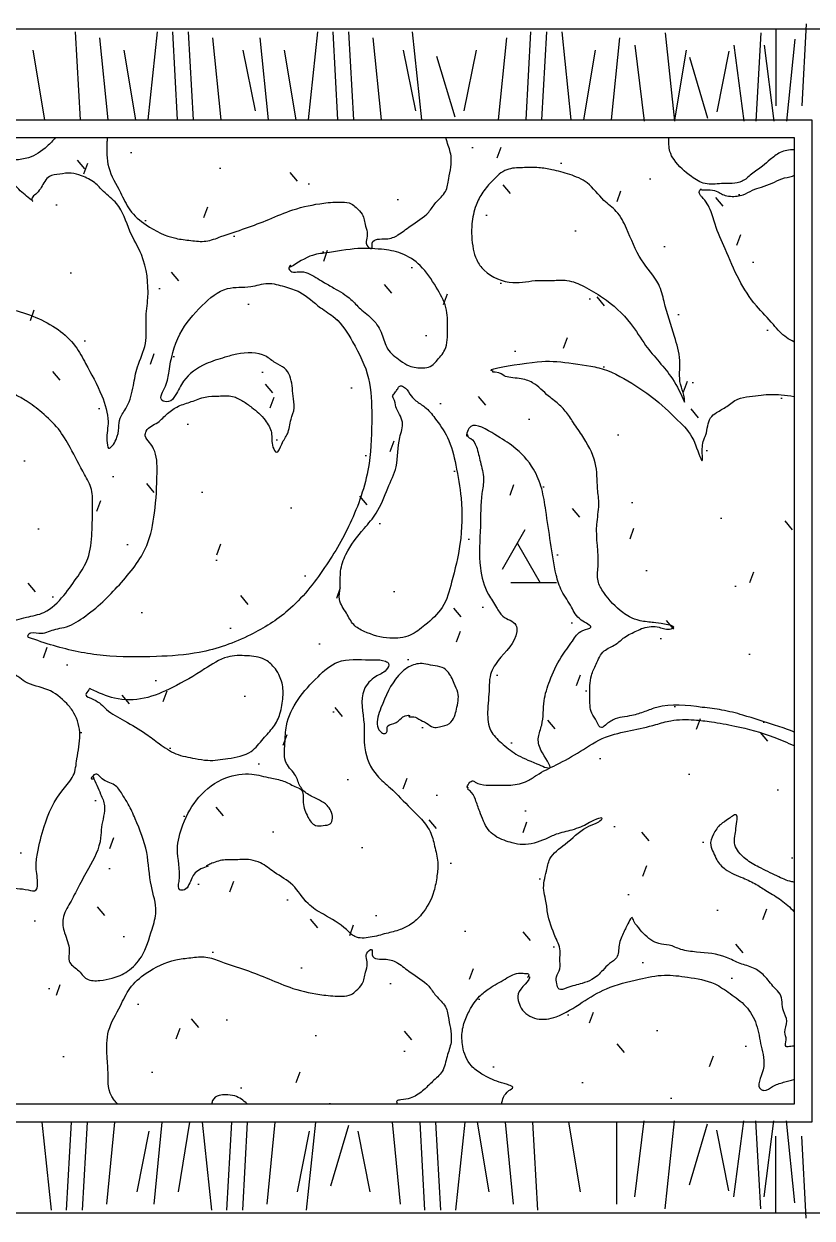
# Model space of a CAD drawing. Header units: millimetres. Extents: x 14385 to 129787, y 107826 to 186798.
# Drawn here: x 44088 to 45817, y 117953 to 120575 of the extents above; entities that cross this region are included whole.
import ezdxf

# ---------------------------------------------------------------- set-up
doc = ezdxf.new("R2010")
doc.units = ezdxf.units.MM
doc.header["$LTSCALE"] = 1000
doc.layers.add('FF-DB', color=144, linetype='Continuous')

# ---------------------------------------------------------------- blocks, each defined once
blk = doc.blocks.new('SFADAFSDAFSD')
at = {"color": 252, "linetype": 'Continuous'}
for points, knots in [([(1236317.5, 527564.7), (1236312, 527558), (1236294.1, 527539.2), (1236256.5, 527514.3), (1236194.7, 527515.3), (1236133.4, 527525.9), (1236098, 527551.2), (1236085.2, 527564.7)], [982.702039, 982.702039, 982.702039, 982.702039, 999.345878, 1031.409907, 1071.189413, 1118.25895, 1154.81984, 1154.81984, 1154.81984, 1154.81984]), ([(1236431.4, 527564.7), (1236431.1, 527561.7), (1236429.5, 527539.5), (1236429.4, 527496.6), (1236458.7, 527450.1), (1236479.1, 527402.8), (1236521.5, 527366.6), (1236568.7, 527343.9), (1236614.4, 527338.9), (1236648.5, 527334.8), (1236687.8, 527350.6), (1236734.2, 527364.9), (1236786.8, 527385.1), (1236841.9, 527409.6), (1236897, 527420.6), (1236939.3, 527424.2), (1236965.4, 527422.2), (1236978.7, 527409.6), (1236994.5, 527395.9), (1236996.4, 527373), (1237003.9, 527353.3), (1236998.9, 527339.1), (1236999.4, 527327.2), (1237014.5, 527315.4), (1237008.9, 527345.3), (1237044.7, 527339.3), (1237071.3, 527350.6), (1237100, 527375.3), (1237133.5, 527393), (1237152.3, 527424.6), (1237176.4, 527443.8), (1237181.1, 527482.1), (1237190.6, 527519.3), (1237178.8, 527548), (1237175.4, 527561.6), (1237174.6, 527564.7)], [86.372934, 86.372934, 86.372934, 86.372934, 92.16194, 129.789979, 170.329797, 199.3962, 231.751351, 279.269792, 301.564732, 323.634383, 346.635385, 384.604493, 421.313424, 459.079115, 505.060483, 532.06544, 545.36224, 554.673144, 567.965214, 585.793639, 598.280423, 609.016876, 613.982114, 622.865865, 630.641643, 652.081208, 670.161369, 692.376325, 726.185087, 743.658419, 765.090676, 784.493924, 818.119885, 839.312422, 845.485087, 845.485087, 845.485087, 845.485087]), ([(1237938.1, 527537.9), (1237927.6, 527538.5), (1237907.9, 527534.4), (1237886.9, 527517.6), (1237867.3, 527499.9), (1237845.5, 527486.2), (1237820.2, 527461.3), (1237781.9, 527465.8), (1237743.1, 527459.2), (1237707, 527482.6), (1237679.9, 527505.9), (1237662.7, 527537.1), (1237663.5, 527554.5), (1237663.4, 527564.7)], [62.29389, 62.29389, 62.29389, 62.29389, 82.931743, 100.774295, 115.375412, 135.611878, 152.760712, 182.973854, 206.988258, 229.234485, 265.008417, 278.425374, 298.712047, 298.712047, 298.712047, 298.712047]), ([(1237938.1, 527116.1), (1237926.6, 527121.8), (1237909.9, 527133.4), (1237886.1, 527163.6), (1237850.7, 527197.1), (1237815, 527253.7), (1237789.1, 527315.7), (1237765.7, 527367.8), (1237756.2, 527405.5), (1237744.6, 527425.3), (1237736.2, 527434.1), (1237730.4, 527440), (1237730.1, 527447.4), (1237731.3, 527449.9), (1237735.3, 527452.3), (1237734.7, 527452.1), (1237727.1, 527449.1), (1237768.9, 527452.9), (1237778.6, 527438.5), (1237803.5, 527434.8), (1237825.6, 527436.9), (1237846.3, 527449.9), (1237868, 527456.6), (1237889.9, 527463.6), (1237910.9, 527476.4), (1237928.3, 527478), (1237937.1, 527480.8), (1237938.1, 527481.2)], [1396.618222, 1396.618222, 1396.618222, 1396.618222, 1422.169969, 1436.441806, 1473.231621, 1519.351716, 1568.790791, 1607.64994, 1633.410289, 1646.016726, 1652.977781, 1657.65999, 1662.364392, 1665.362528, 1666.541225, 1666.541225, 1666.541225, 1683.042851, 1700.878215, 1710.891859, 1729.774691, 1744.857314, 1758.783643, 1775.230811, 1790.736675, 1807.097639, 1809.313377, 1809.313377, 1809.313377, 1809.313377]), ([(1237938.1, 526260), (1237937.2, 526260.4), (1237924.1, 526266), (1237886.1, 526277.2), (1237835.2, 526295.3), (1237781.3, 526308.9), (1237718.5, 526316.1), (1237659.1, 526324.4), (1237610.1, 526304.2), (1237578.9, 526293.8), (1237544.8, 526292.2), (1237527.1, 526277.2), (1237512.6, 526266.1), (1237504.8, 526286.6), (1237489.7, 526303.6), (1237490.6, 526341.9), (1237489.1, 526378.6), (1237505, 526410.7), (1237517.3, 526440), (1237546.7, 526449.9), (1237566.7, 526470.3), (1237588.7, 526479.7), (1237612.8, 526491.7), (1237640.2, 526493.2), (1237660.6, 526482.5), (1237680.6, 526491.7), (1237648.2, 526497.9), (1237629.9, 526500.2), (1237601.4, 526502.8), (1237579, 526511), (1237550.4, 526530.1), (1237526.3, 526556.2), (1237504.5, 526591.8), (1237512.1, 526643.9), (1237500.1, 526699.3), (1237512.1, 526756.4), (1237505.3, 526801.3), (1237507.2, 526855.6), (1237478.2, 526903.8), (1237452.8, 526940.9), (1237435.2, 526968), (1237415.9, 526984.7), (1237391.8, 527003), (1237370.2, 527027.1), (1237335.8, 527037.6), (1237300.8, 527037.8), (1237295.2, 527049.7), (1237274.3, 527049.9), (1237278.5, 527051.9), (1237278.2, 527052), (1237258.4, 527055.7), (1237367.7, 527072.9), (1237409, 527075.8), (1237473.9, 527066.3), (1237530.1, 527056), (1237578.4, 527028.9), (1237637.5, 526989.5), (1237687.9, 526939.4), (1237718.1, 526910), (1237738.4, 526841.1), (1237736.2, 526880.9), (1237737.8, 526897.2), (1237748.9, 526921.9), (1237747.7, 526945.8), (1237770.4, 526963.5), (1237791.9, 526973.9), (1237812.8, 526993.3), (1237840.6, 526996), (1237871.8, 527001.2), (1237904.9, 527001.7), (1237928.8, 526998.3), (1237938.1, 526996.3)], [1761.644031, 1761.644031, 1761.644031, 1761.644031, 1763.769289, 1790.219505, 1840.423015, 1872.027175, 1901.008711, 1967.584932, 1986.300923, 2005.920908, 2033.941291, 2049.88058, 2054.467443, 2065.393448, 2079.926765, 2104.542819, 2135.333072, 2153.181175, 2175.90942, 2195.034134, 2211.648832, 2232.264567, 2242.201093, 2265.558922, 2283.344807, 2287.161424, 2301.214059, 2317.308371, 2337.426241, 2353.808507, 2365.328067, 2405.77701, 2424.852102, 2445.32277, 2507.326919, 2537.032232, 2559.841387, 2597.806665, 2643.335109, 2667.943094, 2688.307794, 2707.631792, 2718.559476, 2749.059013, 2769.391939, 2791.93816, 2805.990794, 2809.589387, 2810.268417, 2810.268417, 2810.268417, 2850.521737, 2904.904984, 2955.105734, 2966.771863, 3020.171644, 3062.059975, 3111.961377, 3150.952122, 3176.053277, 3186.446407, 3209.260822, 3214.128139, 3240.012972, 3251.538057, 3268.983741, 3288.544332, 3306.10374, 3322.986687, 3352.382604, 3371.453455, 3371.453455, 3371.453455, 3371.453455]), ([(1237222.5, 526138.5), (1237217.4, 526136.1), (1237229.4, 526157.5), (1237243.6, 526145.5), (1237262.5, 526142.7), (1237288.9, 526144), (1237319.4, 526142.2), (1237350.3, 526148.7), (1237380.1, 526170.7), (1237420.5, 526189.2), (1237470.5, 526216.9), (1237520.8, 526252), (1237579.8, 526262.4), (1237627.6, 526273.8), (1237673.2, 526287.9), (1237714.9, 526287.6), (1237761.6, 526282), (1237820.4, 526271.4), (1237881.5, 526254.8), (1237923.5, 526236.8), (1237938.1, 526230.1)], [0, 0, 0, 0, 11.33074, 16.113787, 32.955393, 49.19137, 68.786519, 94.177525, 110.019577, 142.322087, 182.798613, 224.665193, 262.820464, 300.840137, 323.495413, 357.665288, 383.013875, 417.715491, 477.081458, 509.140382, 509.140382, 509.140382, 509.140382]), ([(1237938.1, 525570.3), (1237935.9, 525570.2), (1237929.9, 525569.9), (1237916.5, 525567), (1237923.4, 525586.5), (1237914.7, 525602.6), (1237927.4, 525625.5), (1237909.7, 525651.2), (1237914.5, 525681.4), (1237890.2, 525702), (1237875.7, 525725), (1237849.6, 525744.1), (1237818.8, 525750.5), (1237780.5, 525772.5), (1237734.8, 525775.9), (1237691.7, 525780.2), (1237666.1, 525793.7), (1237635.3, 525793.9), (1237611.3, 525812), (1237595.9, 525832.5), (1237586.6, 525842), (1237583.1, 525857.7), (1237572.1, 525835.7), (1237564.2, 525820.4), (1237552.1, 525793.6), (1237554.2, 525764.4), (1237531.9, 525752.3), (1237516.6, 525734.3), (1237498.2, 525716.1), (1237468.8, 525706.6), (1237447.3, 525701.8), (1237421.4, 525690.9), (1237417.2, 525708.8), (1237414.6, 525724), (1237428, 525740.7), (1237423.1, 525759.5), (1237427.2, 525783), (1237411.2, 525816.2), (1237397.2, 525854), (1237394.7, 525889.7), (1237385.4, 525919.4), (1237394.7, 525949.3), (1237400.8, 525989.1), (1237441.4, 526015.4), (1237470.6, 526046.6), (1237501.3, 526058.6), (1237512.6, 526063.9), (1237519.7, 526073.6), (1237497.6, 526066.4), (1237483.7, 526056.7), (1237451.1, 526043.3), (1237418.9, 526038), (1237385.2, 526020.8), (1237352.1, 526009.6), (1237321.2, 526015.9), (1237300.6, 526022.3), (1237281.9, 526030.9), (1237265.7, 526045.6), (1237256.6, 526064.8), (1237247.4, 526087), (1237240.2, 526109.9), (1237232.3, 526127.8), (1237224.5, 526132.9), (1237221.6, 526134.5), (1237223.7, 526139), (1237222.5, 526138.5)], [1737.445362, 1737.445362, 1737.445362, 1737.445362, 1741.941562, 1748.659897, 1758.170893, 1769.485646, 1785.949997, 1801.873904, 1827.000986, 1839.688933, 1862.331548, 1881.591442, 1902.304793, 1924.358235, 1968.724298, 1992.010307, 2010.424825, 2025.281183, 2051.985193, 2066.674926, 2075.522924, 2081.033703, 2089.427862, 2105.693307, 2125.866853, 2144.740728, 2157.854937, 2172.101701, 2192.742264, 2208.336797, 2231.715946, 2243.038268, 2251.56079, 2261.6468, 2274.430579, 2289.536274, 2297.946973, 2321.462731, 2359.681609, 2378.908467, 2392.624443, 2420.871133, 2439.469735, 2470.579489, 2510.393711, 2525.569129, 2534.624875, 2536.888204, 2545.148624, 2559.190022, 2584.261928, 2608.331937, 2625.483601, 2659.75495, 2675.035488, 2687.548267, 2702.993811, 2715.875876, 2730.203427, 2745.122784, 2763.784128, 2779.195724, 2781.422629, 2782.732642, 2785.35939, 2785.35939, 2785.35939, 2785.35939]), ([(1237938.1, 525930.7), (1237936.5, 525930.9), (1237923.3, 525932.8), (1237897.9, 525945.6), (1237864.1, 525961.2), (1237834.7, 525977.7), (1237817.3, 525994.9), (1237806, 526012.1), (1237808, 526030.7), (1237811, 526049.1), (1237812.9, 526063.5), (1237813.8, 526073), (1237810.9, 526082.3), (1237792.3, 526066.2), (1237775.6, 526058.6), (1237760.5, 526036.6), (1237752.1, 526013.5), (1237761.6, 525995), (1237769.2, 525975.8), (1237790.2, 525953.1), (1237823.5, 525941.8), (1237854.7, 525926.3), (1237881.5, 525908.6), (1237911.2, 525891.6), (1237929.1, 525875), (1237938.1, 525866.3)], [1122.938612, 1122.938612, 1122.938612, 1122.938612, 1126.115449, 1149.507239, 1178.798542, 1201.167673, 1216.205932, 1227.728025, 1240.595836, 1251.910595, 1265.442516, 1269.358807, 1271.12813, 1283.186751, 1298.090903, 1316.111613, 1332.802856, 1344.132215, 1355.895903, 1374.298154, 1403.589459, 1424.868579, 1443.974113, 1467.886552, 1492.835851, 1492.835851, 1492.835851, 1492.835851]), ([(1236454.1, 525442.7), (1236451.5, 525445.8), (1236430.5, 525471.6), (1236435.2, 525501.1), (1236429.5, 525553.5), (1236429.4, 525606.8), (1236458.7, 525653.3), (1236479.1, 525700.6), (1236521.5, 525736.8), (1236568.7, 525759.6), (1236614.4, 525764.5), (1236648.5, 525768.6), (1236687.8, 525752.8), (1236734.2, 525738.5), (1236786.8, 525718.3), (1236841.9, 525693.8), (1236897, 525682.8), (1236939.3, 525679.2), (1236965.4, 525681.2), (1236978.7, 525693.8), (1236994.5, 525707.6), (1236996.4, 525730.4), (1237003.9, 525750.2), (1236998.9, 525764.3), (1236999.4, 525776.2), (1237014.5, 525788), (1237008.9, 525758.2), (1237044.7, 525764.1), (1237071.3, 525752.9), (1237100, 525728.1), (1237133.5, 525710.4), (1237152.3, 525678.8), (1237176.4, 525659.6), (1237181.1, 525621.3), (1237190.6, 525584.1), (1237175.4, 525547.4), (1237170.3, 525514.1), (1237144.4, 525493.1), (1237124.1, 525471), (1237099.1, 525455.1), (1237080.9, 525452.8), (1237064.6, 525451.5), (1237066.5, 525445.6), (1237067.7, 525442.7)], [5259.606404, 5259.606404, 5259.606404, 5259.606404, 5267.776157, 5325.688565, 5364.945812, 5421.387872, 5482.197598, 5525.797202, 5574.329929, 5645.60759, 5679.05, 5712.154477, 5746.65598, 5803.609641, 5858.673039, 5915.321574, 5984.293627, 6024.801062, 6044.746263, 6058.712619, 6078.650723, 6105.393362, 6124.123536, 6140.228217, 6147.676074, 6161.0017, 6172.665367, 6204.824714, 6231.944956, 6265.26739, 6315.980533, 6342.190531, 6374.338916, 6403.443789, 6453.88273, 6485.671535, 6520.520909, 6550.845542, 6581.171388, 6612.475679, 6633.626378, 6642.545888, 6650.452162, 6650.452162, 6650.452162, 6650.452162]), ([(1237296.4, 525442.7), (1237298.5, 525453.8), (1237301.7, 525467.8), (1237325.5, 525480), (1237311.2, 525485.7), (1237302.2, 525488.1), (1237281.1, 525494.5), (1237256.5, 525505.9), (1237223.6, 525529.1), (1237209.7, 525565.7), (1237208.7, 525598.3), (1237214.6, 525625.1), (1237226.5, 525651.2), (1237244.5, 525678.6), (1237273, 525700.4), (1237302.3, 525716.2), (1237330.6, 525733.4), (1237347.1, 525729.5), (1237355.2, 525730.4), (1237356.2, 525726.4), (1237355.4, 525723.2), (1237353.6, 525721.7), (1237352.7, 525721)], [3122.910407, 3122.910407, 3122.910407, 3122.910407, 3145.496379, 3152.860335, 3159.244398, 3166.691178, 3174.137958, 3202.129915, 3221.621732, 3252.735858, 3275.722576, 3286.430989, 3307.268022, 3332.77958, 3351.073854, 3377.830847, 3401.926186, 3410.157334, 3413.487812, 3415.218183, 3417.474215, 3419.796384, 3419.796384, 3419.796384, 3419.796384]), ([(1237354.4, 525724), (1237367.3, 525722.6), (1237330.8, 525695.1), (1237332.2, 525671.4), (1237341, 525645.7), (1237373.4, 525625), (1237425.1, 525634.1), (1237471.6, 525666.3), (1237529.4, 525701.5), (1237592.1, 525716.5), (1237652.1, 525729.1), (1237707.9, 525721.6), (1237759.3, 525713.4), (1237799, 525685), (1237835, 525660), (1237858.7, 525618.1), (1237864.6, 525568.2), (1237879.8, 525525.3), (1237852.7, 525479.5), (1237877.2, 525471), (1237892.2, 525484.5), (1237914.4, 525490.9), (1237930.3, 525495.4), (1237938.1, 525497.1)], [0, 0, 0, 0, 25.964401, 38.770034, 50.853425, 78.323966, 106.767398, 150.46894, 191.00981, 241.159023, 278.384484, 312.465028, 353.306202, 380.001422, 409.166811, 440.218847, 472.722106, 507.608324, 536.259328, 540.660823, 554.368567, 571.556518, 587.488015, 587.488015, 587.488015, 587.488015]), ([(1236739.7, 525442.7), (1236739.3, 525443.1), (1236730.4, 525450.5), (1236715.8, 525462.5), (1236692.9, 525463.5), (1236675.5, 525463.4), (1236661.9, 525454.7), (1236660.9, 525445.7), (1236661, 525442.7)], [1876.741492, 1876.741492, 1876.741492, 1876.741492, 1878.471008, 1910.415267, 1931.38802, 1944.921315, 1963.29548, 1972.081452, 1972.081452, 1972.081452, 1972.081452])]:
    blk.add_open_spline(points, degree=3, knots=knots, dxfattribs=at)
for points, start_tangent in [([(1237698.2, 526984.2), (1237671.2, 527035.2), (1237612.6, 527108.7), (1237579.6, 527156.7), (1237518.1, 527213.7), (1237477.6, 527237.7), (1237440, 527251.2), (1237408.5, 527251.2), (1237377, 527251.2), (1237321.5, 527246.7), (1237258.4, 527273.7), (1237241.9, 527296.2), (1237234.4, 527320.2), (1237231.4, 527375.7), (1237240.4, 527416.2), (1237255.4, 527444.7), (1237276.4, 527470.2), (1237308, 527494.2), (1237342.5, 527498.7), (1237378.5, 527498.7), (1237407, 527494.2), (1237446, 527483.7), (1237484.1, 527465.5), (1237521.1, 527426.8), (1237548.1, 527402.7), (1237570.6, 527365.2), (1237603.6, 527296.2), (1237641.2, 527242.2), (1237653.2, 527204.7), (1237675.7, 527128.2), (1237687.7, 527075.7), (1237689.2, 527023.2), (1237696.7, 526999.2), (1237698.2, 526984.2)], (-0.707354, 0.706859)), ([(1236264.9, 527427.5), (1236237.1, 527451.5), (1236192.9, 527486.8), (1236153.8, 527489.3), (1236129.8, 527489.3), (1236094.4, 527469.1), (1236071.7, 527451.5), (1236055.7, 527410.6), (1236050.2, 527379.5), (1236052, 527338.7), (1236060.3, 527310.1), (1236075.5, 527278.6), (1236118.4, 527235.7), (1236145, 527211.7), (1236192.6, 527192.4), (1236219.6, 527187.6), (1236274.3, 527170.2), (1236323.2, 527143.3), (1236361.1, 527106.7), (1236383.8, 527068.8), (1236419.2, 526998.1), (1236433.1, 526941.3), (1236430.5, 526899.7), (1236434.3, 526883.3), (1236450.7, 526902.2), (1236459.6, 526948.9), (1236473.5, 526972.9), (1236488.6, 527020.8), (1236497.5, 527061.2), (1236515.1, 527113), (1236516.4, 527166), (1236520.2, 527212.7), (1236506.2, 527307.8), (1236481, 527359.5), (1236451.9, 527420.1), (1236422.9, 527446.6), (1236404, 527465.5), (1236374.9, 527480.7), (1236352.2, 527487), (1236326.9, 527484.5), (1236304.2, 527479.4), (1236286.5, 527455.4), (1236276.4, 527442.8), (1236266.3, 527426.4), (1236266.9, 527425.7), (1236268.2, 527424.5)], (-0.850991, 0.52518)), ([(1236258.5, 526467.5), (1236313.5, 526449.5), (1236422.3, 526427.9), (1236539.2, 526425.7), (1236633.3, 526434.7), (1236745.6, 526473.3), (1236827.8, 526526.7), (1236908.3, 526620.8), (1236967.3, 526725), (1237005.9, 526849.7), (1237011.5, 526953.3), (1237004.7, 527036.1), (1236969.6, 527116.5), (1236931, 527168.7), (1236899.2, 527191.4), (1236853.9, 527225.4), (1236819.9, 527237.8), (1236783.6, 527244.6), (1236746.1, 527237.8), (1236695.1, 527233.3), (1236639.5, 527195.9), (1236590.7, 527133.5), (1236566.9, 527051.9), (1236559, 527019.1), (1236551, 526988.5), (1236565.8, 526985.1), (1236580.5, 526998.7), (1236598.7, 527030.4), (1236647.5, 527067.8), (1236689.4, 527082.5), (1236715.5, 527089.3), (1236779, 527084.8), (1236800.6, 527070.1), (1236819.9, 527058.7), (1236836.9, 527020.2), (1236839.1, 526997.5), (1236841.4, 526971.5), (1236834.6, 526946.5), (1236826.7, 526914.8), (1236814.2, 526892.1), (1236802.8, 526874), (1236794.9, 526885.3), (1236791.5, 526917.1), (1236777.9, 526944.3), (1236748.4, 526972.6), (1236729.1, 526986.2), (1236706.4, 526996.4), (1236675.8, 526997.5), (1236646.3, 526995.3), (1236615.7, 526985.1), (1236587.3, 526974.9), (1236563.5, 526959), (1236542, 526939.7), (1236517, 526920.5), (1236514.8, 526910.3), (1236523.8, 526895.5), (1236532.9, 526881.9), (1236540.6, 526829.3), (1236534.9, 526740.9), (1236517.9, 526669.5), (1236457.8, 526583.3), (1236421.5, 526545.9), (1236378.4, 526510.8), (1236336.4, 526489.2), (1236318.3, 526485.8), (1236286.5, 526476.8), (1236263.8, 526477.9), (1236259.3, 526475.6), (1236257.7, 526468.8), (1236258.5, 526467.5)], (-0.896142, -0.443767)), ([(1236185.9, 526747.4), (1236169.6, 526764.9), (1236155.9, 526778), (1236134.6, 526790.5), (1236121.5, 526794.3), (1236103.4, 526794.3), (1236086.5, 526792.4), (1236067.8, 526786.8), (1236044.6, 526767.4), (1236035.9, 526760.5), (1236023.4, 526742.4), (1236017.8, 526729.7), (1236014, 526706.6), (1236014.6, 526686), (1236015.9, 526661), (1236019.6, 526638.5), (1236026.5, 526617.9), (1236049, 526574.8), (1236064, 526557.4), (1236083.4, 526538.6), (1236101.5, 526527.4), (1236122.1, 526518), (1236162.8, 526508.6), (1236210.9, 526502.4), (1236254, 526511.8), (1236292.1, 526522.4), (1236335.9, 526559.9), (1236367.1, 526602.3), (1236388.4, 526640.7), (1236397.8, 526697.5), (1236399.1, 526754.3), (1236396.6, 526792.4), (1236381.6, 526825.2), (1236349.7, 526884.5), (1236324.1, 526925.1), (1236287.8, 526961.3), (1236253.4, 526986.9), (1236229.1, 527000.7), (1236200.9, 527015.6), (1236179.7, 527023.1), (1236152.2, 527032.5), (1236124.7, 527035.6), (1236105.3, 527039.4), (1236082.2, 527038.8), (1236062.8, 527038.1), (1236025.9, 527034.4), (1235975, 527022.3), (1235923.1, 526997.3), (1235875.1, 526969.3), (1235834.1, 526943.4), (1235772.1, 526892.4), (1235729.1, 526843.3), (1235697.1, 526795.3), (1235672.1, 526729), (1235648.1, 526636.3), (1235641.7, 526537.2), (1235638.5, 526476.5), (1235644.9, 526449.3), (1235657.7, 526371), (1235683.3, 526284.7), (1235736, 526190.5), (1235777.8, 526135.4), (1235825.8, 526082.7), (1235904.1, 526010.8), (1235984.1, 525948.5), (1236040.1, 525894.1), (1236088, 525825.4), (1236097.6, 525801.5), (1236107.2, 525811), (1236107.2, 525852.6), (1236118.4, 525878.2), (1236137.6, 525897.3), (1236164.8, 525910.1), (1236187.2, 525916.5), (1236233.5, 525916.5), (1236257.5, 525913.3), (1236275.1, 525913.3), (1236278.3, 525924.5), (1236275.1, 525962.8), (1236278.3, 525993.2), (1236292.7, 526052.3), (1236334.3, 526133.8), (1236356.7, 526164.2), (1236364.7, 526200.9), (1236371.1, 526253.7), (1236358.3, 526301.6), (1236342.3, 526322.4), (1236300.7, 526352.7), (1236251.1, 526370.3), (1236235.1, 526381.5), (1236212.8, 526397.5), (1236203.2, 526413.5), (1236184, 526429.4), (1236174.4, 526427.8), (1236179.2, 526407.1), (1236163.2, 526368.7), (1236134.4, 526346.4), (1236097.6, 526304.8), (1236065.6, 526261.7), (1236043.3, 526223.3), (1236044.8, 526181.8), (1236040.1, 526122.6), (1236044.8, 526095.5), (1236046.4, 526079.5), (1236025.7, 526071.5), (1236003.3, 526077.9), (1235968.1, 526077.9), (1235945.7, 526085.9), (1235934.5, 526100.3), (1235931.3, 526129), (1235926.5, 526149.8), (1235932.9, 526175.4), (1235987.3, 526210.5), (1236016.1, 526229.7), (1236049.6, 526287.2), (1236075.2, 526361.3), (1236067.2, 526401.3), (1236054.4, 526447.6), (1236020.8, 526481.2), (1235998.5, 526497.2), (1235971.3, 526513.1), (1235952.1, 526533.9), (1235940.9, 526540.3), (1235940.9, 526509.9), (1235923.3, 526481.2), (1235900.9, 526449.2), (1235867.3, 526417.3), (1235843.3, 526386.9), (1235816.2, 526358.1), (1235806.6, 526359.7), (1235803.4, 526404.5), (1235821, 526490.8), (1235837, 526517.9), (1235846.5, 526549.9), (1235878.5, 526569.1), (1235900.9, 526575.5), (1235929.7, 526577.1), (1235956.9, 526577.1), (1235990.5, 526569.1), (1236012.8, 526561.1), (1236004.9, 526578.7), (1235993.7, 526637.8), (1235980.9, 526669.7), (1235961.7, 526693.7), (1235929.7, 526714.5), (1235907.3, 526722.5), (1235867.3, 526719.3), (1235875.3, 526728.9), (1235897.7, 526738.4), (1235944.1, 526738.4), (1235963.3, 526740), (1235982.5, 526730.5), (1235996.9, 526728.9), (1236000.1, 526722.5), (1236016.1, 526750.2), (1236044.9, 526818.9), (1236043.3, 526841.3), (1236027.3, 526854), (1236011.3, 526874.8), (1236030.5, 526876.4), (1236068.9, 526874.8), (1236113.6, 526862), (1236160, 526818.9), (1236169.6, 526809.3), (1236176, 526780.5), (1236184, 526756.6), (1236187.2, 526748.6)], (0.558454, -0.829535)), ([(1237058.2, 526998.5), (1237063.9, 527006.5), (1237068.5, 527013.4), (1237073.1, 527019.2), (1237081.2, 527018), (1237095, 527001.9), (1237108.7, 526987), (1237128.3, 526973.2), (1237150.1, 526949.1), (1237177.7, 526906.7), (1237196.1, 526845.8), (1237207.5, 526773.5), (1237205.2, 526672.5), (1237186.9, 526588.7), (1237166.2, 526533.6), (1237128.3, 526494.6), (1237096.1, 526472.7), (1237051.3, 526465.9), (1236995, 526480.8), (1236972, 526495.7), (1236956, 526521), (1236941, 526550.8), (1236942.2, 526577.2), (1236943.3, 526612.8), (1236954.8, 526649.5), (1236995, 526706.9), (1237021.4, 526740.2), (1237046.7, 526795.3), (1237065.1, 526842.4), (1237073.1, 526906.7), (1237078.9, 526940), (1237064.7, 526974.1), (1237059.6, 526992.1), (1237057.9, 526998.3), (1237058.5, 526998.9)], (-0.549709, -0.835356)), ([(1236395.6, 526354.2), (1236447, 526334.1), (1236512.6, 526334.1), (1236574.2, 526357.7), (1236645, 526398.3), (1236694.8, 526424.5), (1236738.1, 526427.2), (1236776.2, 526419.3), (1236797.1, 526402.3), (1236807.6, 526386.5), (1236816.8, 526355.1), (1236814.2, 526318.4), (1236810.3, 526300.1), (1236795.8, 526271.2), (1236773.5, 526245), (1236747.3, 526217.5), (1236696.2, 526201.8), (1236651.6, 526197.8), (1236624, 526201.8), (1236582.1, 526212.2), (1236545.3, 526234.5), (1236516.5, 526255.5), (1236469.3, 526284.3), (1236429.9, 526309.2), (1236401.1, 526331.5), (1236384, 526342), (1236390.6, 526352.5), (1236393.2, 526355.1), (1236395.6, 526354.2)], (-1, 0)), ([(1236652.7, 525965.6), (1236624.1, 525950.5), (1236610.6, 525925.2), (1236600.5, 525913.5), (1236590.4, 525913.5), (1236588.7, 525932), (1236585.3, 526002.7), (1236597.1, 526056.5), (1236632.5, 526117.1), (1236691.4, 526159.1), (1236748.7, 526167.6), (1236789.1, 526159.1), (1236817.7, 526152.4), (1236843, 526140.6), (1236856.4, 526133.9), (1236861.5, 526105.3), (1236871.6, 526073.3), (1236888.4, 526054.8), (1236905.3, 526054.8), (1236920.4, 526058.2), (1236922.1, 526086.8), (1236913.7, 526098.6), (1236896.8, 526110.3), (1236873.3, 526122.1), (1236854.7, 526140.6), (1236844.6, 526164.2), (1236824.4, 526191.1), (1236821.1, 526234.9), (1236824.6, 526273.7), (1236849.9, 526331), (1236893.7, 526381.4), (1236937.5, 526413.4), (1237006.5, 526418.5), (1237016.6, 526418.5), (1237041.9, 526415.1), (1237048.6, 526410), (1237043.5, 526396.6), (1237020, 526381.4), (1236994.7, 526352.8), (1236994.7, 526277.1), (1236996.4, 526224.9), (1237023.3, 526164.4), (1237052, 526137.4), (1237097.4, 526092), (1237117.6, 526071.8), (1237139.5, 526041.5), (1237149.6, 526009.6), (1237156.4, 525974.2), (1237154.7, 525943.9), (1237147.9, 525910.3), (1237121, 525859.8), (1237097.4, 525837.9), (1237073.9, 525826.1), (1237043.5, 525817.7), (1237008.2, 525809.3), (1236974.5, 525811), (1236956, 525826.1), (1236905.5, 525859.8), (1236871.8, 525883.4), (1236838.1, 525923.7), (1236797.7, 525952.3), (1236767.4, 525972.5), (1236745.5, 525979.3), (1236708.5, 525979.3), (1236689.9, 525979.3), (1236660.9, 525971.7), (1236651.8, 525967.6), (1236648.5, 525965.9)], (0.99177, 0.128031)), ([(1236400, 526162.2), (1236416.8, 526123.5), (1236425.2, 526098.2), (1236418.5, 526051.1), (1236416.8, 526027.5), (1236389.9, 525960.2), (1236368, 525919.8), (1236349.5, 525884.5), (1236334.3, 525850.9), (1236337.7, 525818.9), (1236347.8, 525780.2), (1236347.8, 525756.6), (1236366.3, 525738.1), (1236386.5, 525717.9), (1236415.1, 525714.6), (1236442.1, 525719.6), (1236475.8, 525734.7), (1236506.1, 525766.7), (1236529.6, 525827.3), (1236538.1, 525866), (1236528, 525921.5), (1236517.8, 525995.6), (1236492.6, 526069.6), (1236477.4, 526101.6), (1236464, 526123.5), (1236447.1, 526143.6), (1236420.2, 526157.1), (1236408.4, 526167.2), (1236400, 526163.8), (1236396.6, 526157.1), (1236400, 526157.1)], (-0.58576, 0.810485))]:
    blk.add_spline(points, degree=3, dxfattribs=dict(at, start_tangent=start_tangent))
for points, start_tangent, end_tangent in [([(1236833.6, 527282.8), (1236863.1, 527298), (1236903.4, 527310.5), (1236973.2, 527320.4), (1237033.1, 527319.5), (1237076.1, 527310.5), (1237118.1, 527283.7), (1237153, 527236.3), (1237174.5, 527191.6), (1237178.1, 527145.1), (1237171.8, 527098.7), (1237153, 527073.6), (1237139.6, 527062), (1237124.4, 527059.3), (1237094, 527063.8), (1237074.3, 527075.4), (1237046.5, 527101.3), (1237034, 527133.5), (1237014.3, 527164.8), (1236986.6, 527188.9), (1236966, 527209.5), (1236928.4, 527234.5), (1236905.2, 527248), (1236889.1, 527257.8), (1236852.4, 527270.3), (1236836.3, 527270.3), (1236830, 527276.6), (1236830.9, 527281.9), (1236833.6, 527284.6), (1236833.6, 527282.8)], (-0.707355, -0.706859), (-0.707355, -0.706859)), ([(1237221.6, 526909.2), (1237221.6, 526919.8), (1237228.7, 526930.4), (1237281.8, 526912.7), (1237322.5, 526886.2), (1237366.8, 526836.6), (1237384.5, 526794.1), (1237393.4, 526746.4), (1237404, 526675.6), (1237416.4, 526604.8), (1237428.8, 526569.4), (1237450, 526534), (1237471.3, 526505.7), (1237492.5, 526489.8), (1237474.8, 526482.7), (1237451.8, 526459.7), (1237427, 526423.9), (1237402.2, 526372.5), (1237389.8, 526328.3), (1237384.5, 526275.2), (1237377.4, 526248.7), (1237382.8, 526220.4), (1237402.2, 526181), (1237373.9, 526190.3), (1237327.9, 526211.5), (1237296, 526236.3), (1237273, 526262.8), (1237265.9, 526303.5), (1237269.4, 526356.6), (1237271.2, 526381.4), (1237288.9, 526416.8), (1237329.6, 526480.5), (1237327.9, 526494.6), (1237299.5, 526514.1), (1237285.4, 526533.6), (1237267.6, 526561.9), (1237249.9, 526620.3), (1237249.9, 526711.2), (1237253.5, 526783.7), (1237257, 526815.6), (1237249.9, 526852.7), (1237241.1, 526886.3), (1237228.7, 526904), (1237222.6, 526909), (1237221.3, 526913.3), (1237221.6, 526909.2)], (-0.995932, -0.09011), (-0.995932, -0.09011)), ([(1237094.3, 526295.4), (1237085, 526295.4), (1237076.6, 526290.2), (1237060, 526278.7), (1237045.4, 526270.4), (1237045.4, 526262), (1237041.2, 526256.8), (1237032.9, 526258.9), (1237024.5, 526272.5), (1237031.8, 526313.1), (1237070.4, 526383.9), (1237096.4, 526404.7), (1237125.6, 526409.9), (1237145.4, 526405.8), (1237166.3, 526401.6), (1237186.1, 526380.8), (1237192.3, 526366.2), (1237200.6, 526346.4), (1237197.5, 526309.9), (1237193.3, 526294.3), (1237181.9, 526278.7), (1237160, 526271.4), (1237146.5, 526270.4), (1237131.9, 526279.7), (1237115.2, 526288.1), (1237103.7, 526293.3), (1237093.3, 526294.3), (1237094.3, 526295.4)], (0.707351, 0.706863), (0.707351, 0.706863))]:
    blk.add_spline(points, degree=3, dxfattribs=dict(at, start_tangent=start_tangent, end_tangent=end_tangent))
blk = doc.blocks.new('A$C50BB678B')
at = {"linetype": 'ByBlock', "ltscale": 3000}
h = blk.add_hatch(dxfattribs=at)
h.set_pattern_fill('CONC1', color=8, scale=200, style=0)
h.set_pattern_definition([(35, (-1170844.2, -526341.81), (-31.151578, 149.095872), [0, -200]), (0, (-1170844.2, -526341.8), (800, 1385.6), [100, -1500]), (60, (-1170844.2, -526341.8), (-799.9648, 1385.6203), [100, -1500]), (120, (-1170744.2, -526341.8), (-1599.9648, 0.0203), [100, -1500]), (70, (-1170844.2, -526341.8), (-263.113934, 95.76564), [25, -318]), (130, (-1170819.2, -526341.8), (-260.45511, -218.54779), [25, -296])])
h.paths.add_polyline_path([(-5784.8, 1222.9), (5937.4, 1222.9), (5937.4, -899.1), (-5784.8, -899.1)])
at = {"color": 8}
for p, q in [((5964.3, 1472.6), (5954.8, 1292.6)), ((4360.3, 1455.2), (4371, 1261.9)), ((4413.6, 1441.9), (4431.6, 1261.9)), ((4540.1, 1455.2), (4519.8, 1261.9)), ((4573.4, 1455.2), (4584.1, 1261.9)), ((4608.2, 1455.2), (4618.9, 1261.9)), ((4661.5, 1441.9), (4679.5, 1261.9)), ((4765.3, 1441.9), (4783.3, 1261.9)), ((4891.9, 1455.2), (4871.5, 1261.9)), ((4925.1, 1455.2), (4935.9, 1261.9)), ((4959.9, 1455.2), (4970.7, 1261.9)), ((5013.2, 1441.9), (5031.2, 1261.9)), ((5099.6, 1455.2), (5120, 1261.9)), ((5306.2, 1441.9), (5288.2, 1261.9)), ((5359.5, 1455.2), (5348.8, 1261.9)), ((5394.3, 1455.2), (5383.6, 1261.9)), ((5427.6, 1455.2), (5448, 1261.9)), ((5554.1, 1441.9), (5536.1, 1261.9)), ((5654.4, 1452.6), (5674.8, 1259.3)), ((5864.3, 1452.6), (5853.6, 1259.3)), ((5897.6, 1459.3), (5897.6, 1292.6)), ((5587.8, 1425.9), (5608.6, 1259.3)), ((5805.4, 1425.9), (5827.6, 1259.3)), ((5872, 1425.9), (5892.9, 1259.3)), ((5938.8, 1439.3), (5920.8, 1259.3)), ((4267, 1415.2), (4292.5, 1261.9)), ((4466.8, 1415.2), (4492.4, 1261.9)), ((4728.1, 1415.2), (4754.8, 1281.9)), ((4818.6, 1415.2), (4844.1, 1261.9)), ((5079.9, 1415.2), (5106.6, 1281.9)), ((5153, 1401.9), (5193, 1268.5)), ((5239.6, 1415.2), (5212.9, 1281.9)), ((5500.9, 1415.2), (5475.3, 1261.9)), ((5700.8, 1415.2), (5675.2, 1261.9)), ((5707.8, 1399.3), (5747.8, 1265.9)), ((5794.4, 1412.6), (5767.7, 1279.3)), ((4308, -1131.5), (4287.7, -938.1)), ((4341.3, -1131.5), (4352, -938.1)), ((4376.1, -1131.5), (4386.8, -938.1)), ((4429.4, -1118.1), (4447.4, -938.1)), ((4533.2, -1118.1), (4551.2, -938.1)), ((4586.5, -1091.5), (4612, -938.1)), ((4659.7, -1131.5), (4639.4, -938.1)), ((4693, -1131.5), (4703.8, -938.1)), ((4727.8, -1131.5), (4738.5, -938.1)), ((4781.1, -1118.1), (4799.1, -938.1)), ((4867.5, -1131.5), (4887.9, -938.1)), ((5074.1, -1118.1), (5056.1, -938.1)), ((5127.4, -1131.5), (5116.7, -938.1)), ((5162.2, -1131.5), (5151.5, -938.1)), ((5195.5, -1131.5), (5215.8, -938.1)), ((5268.8, -1091.5), (5243.2, -938.1)), ((5322, -1118.1), (5304, -938.1)), ((5375.3, -1131.5), (5364.6, -938.1)), ((5468.6, -1091.5), (5443.1, -938.1)), ((5548.6, -1118.1), (5548.6, -938.1)), ((5587.8, -1102.2), (5608.6, -935.5)), ((5654.4, -1128.8), (5674.8, -935.5)), ((5707.8, -1075.5), (5747.8, -942.2)), ((5805.4, -1102.2), (5827.6, -935.5)), ((5864.3, -1128.8), (5853.6, -935.5)), ((5872, -1102.2), (5892.9, -935.5)), ((5938.8, -1115.5), (5920.8, -935.5)), ((4496, -1091.5), (4522.7, -958.1)), ((4847.8, -1091.5), (4874.4, -958.1)), ((4920.8, -1078.1), (4960.8, -944.8)), ((5007.5, -1091.5), (4980.8, -958.1)), ((5794.4, -1088.8), (5767.7, -955.5)), ((5897.6, -1135.5), (5897.6, -968.9)), ((5964.3, -1148.9), (5954.8, -968.9))]:
    blk.add_line(p, q, dxfattribs=at)
at = {"color": 2, "linetype": 'ByBlock', "ltscale": 3000}
blk.add_lwpolyline([(-6023.8, 1461.9), (6176.4, 1461.9), (6176.4, -1138.1), (-6023.8, -1138.1)], close=True, dxfattribs=at)
at = {"color": 8, "linetype": 'ByBlock', "ltscale": 3000}
for points in [[(-5823.8, 1261.9), (5976.4, 1261.9), (5976.4, -938.1), (-5823.8, -938.1)], [(-5784.8, 1222.9), (5937.4, 1222.9), (5937.4, -899.1), (-5784.8, -899.1)]]:
    blk.add_lwpolyline(points, close=True, dxfattribs=at)
at = {"color": 8, "linetype": 'ByBlock'}
blk.add_blockref('SFADAFSDAFSD', (-1232000.8, -526341.8), dxfattribs=at)

msp = doc.modelspace()

# ---------------------------------------------------------------- block references
at = {"layer": 'FF-DB'}
msp.add_blockref('A$C50BB678B', (39840.2, 119102.2), dxfattribs=at)

doc.saveas('drawing.dxf')
